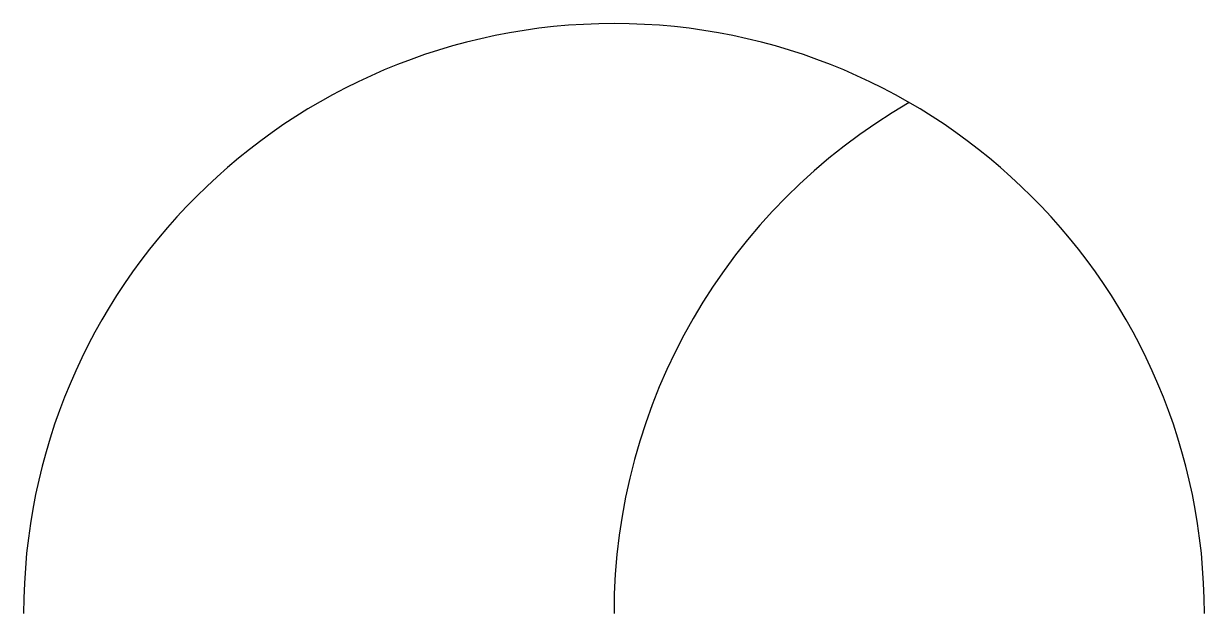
# Model space of a CAD drawing. Header units: millimetres. Extents: x 0 to 20, y 10 to 20.
import ezdxf

# ---------------------------------------------------------------- set-up
doc = ezdxf.new("R2010")
doc.units = ezdxf.units.MM
doc.layers.get('0').update_dxf_attribs({"lineweight": 25})

msp = doc.modelspace()

# ---------------------------------------------------------------- linework, layer by layer
for centre, start in [((10, 10), 0), ((20, 10), 120)]:
    msp.add_arc(centre, 10, start, 180)

doc.saveas('drawing.dxf')
